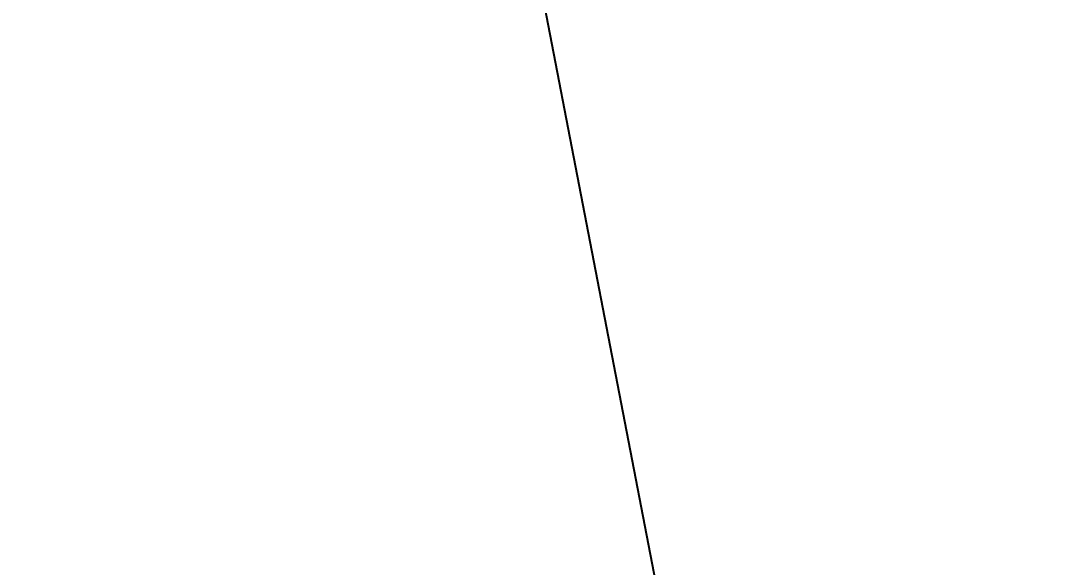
# Model space of a CAD drawing. Extents: x 669586 to 685806, y -4580 to 6900.
# Drawn here: x 679086.9 to 679100.75, y -1470.7 to -1463.44 of the extents above; entities that cross this region are included whole.
import ezdxf

# ---------------------------------------------------------------- set-up
doc = ezdxf.new("R2010")
doc.units = 0
doc.header["$LTSCALE"] = 200
doc.header["$MEASUREMENT"] = 0
doc.layers.add('LS', color=7, linetype='CONTINUOUS')

msp = doc.modelspace()

# ---------------------------------------------------------------- linework, layer by layer
at = {"layer": 'LS', "color": 6}
msp.add_line((678935.368, -641.421), (679143.391, -1720.102), dxfattribs=at)

doc.saveas('drawing.dxf')
